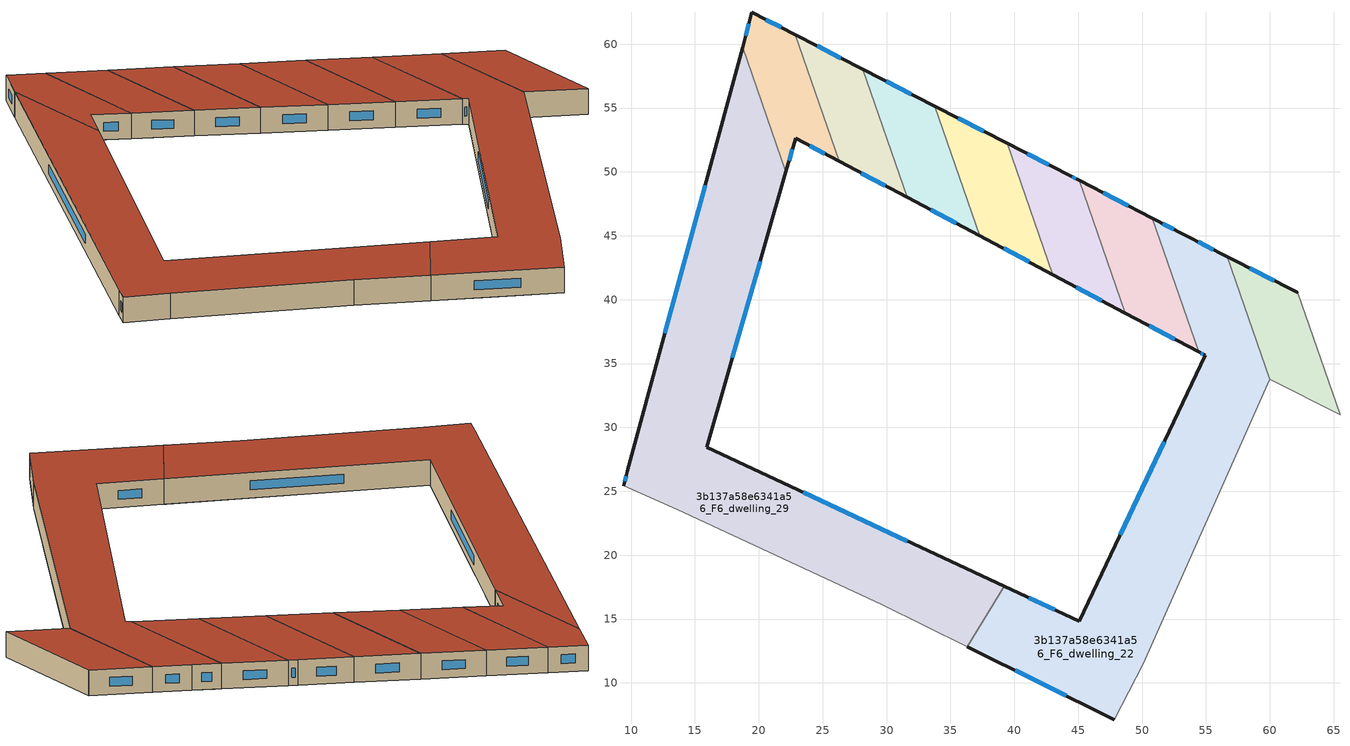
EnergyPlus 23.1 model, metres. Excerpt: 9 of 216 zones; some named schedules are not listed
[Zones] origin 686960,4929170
3b137a58e6341a56_F6_dwelling_21
 floor to 3b137a58e6341a56_F5_dwelling_15 (EU_floor_Construction): 62.85,38.58 65.49,30.97 60,33.75 58.81,37.18 z18
 floor to 3b137a58e6341a56_F5_dwelling_16 (EU_floor_Construction): 62.15,40.56 62.17,40.55 62.85,38.58 58.81,37.18 56.66,43.37 z18
 wall outside (EU_wall_Construction): 62.17,40.55 62.15,40.56 56.66,43.37 z18:21
 wall adiabatic (EU_wall_Construction): 60,33.75 65.49,30.97 z18:21
 wall to 3b137a58e6341a56_F6_dwelling_22 (EU_wall_Construction): 56.66,43.37 60,33.75 z18:21
 wall to 3b137a58e6341a56_F6_dwelling_20 (EU_wall_Construction): 65.49,30.97 62.17,40.55 z18:21
 window (EU_Window_Construction): 60.37,41.48 58.45,42.46 z18.98:20.02
 roof outside (EU_roof_Construction): 65.49,30.97 62.17,40.55 62.15,40.56 56.66,43.37 60,33.75 z21
3b137a58e6341a56_F6_dwelling_22
 floor to 3b137a58e6341a56_F5_dwelling_16 (EU_floor_Construction): 56.66,43.37 58.81,37.18 54.89,35.82 51.32,46.11 53.32,45.07 z18
 floor to 3b137a58e6341a56_F5_dwelling_29 (EU_floor_Construction): 39.06,17.34 41.52,10.26 36.32,12.83 z18
 floor to 3b137a58e6341a56_F5_dwelling_17 (EU_floor_Construction): 55.03,35.42 57.53,28.21 50.1,11.49 47.81,7.13 41.52,10.26 39.06,17.34 39.2,17.58 45.1,14.83 54.89,35.5 z18
 floor to 3b137a58e6341a56_F5_dwelling_15 (EU_floor_Construction): 58.81,37.18 60,33.75 57.53,28.21 54.89,35.82 z18
 floor to 3b137a58e6341a56_F5_dwelling_18 (EU_floor_Construction): 51.32,46.11 55.03,35.42 54.89,35.5 54.95,35.63 54.42,35.91 50.79,46.38 z18
 wall outside (EU_wall_Construction): 36.32,12.83 47.81,7.13 / 54.42,35.91 54.95,35.63 45.1,14.83 39.2,17.58 / 56.66,43.37 53.32,45.07 50.79,46.38 z18:21
 wall adiabatic (EU_wall_Construction): 47.81,7.13 50.1,11.49 60,33.75 z18:21
 wall to 3b137a58e6341a56_F6_dwelling_29 (EU_wall_Construction): 39.2,17.58 36.32,12.83 z18:21
 wall to 3b137a58e6341a56_F6_dwelling_23 (EU_wall_Construction): 50.79,46.38 54.42,35.91 z18:21
 window (EU_Window_Construction): 40.06,10.98 44.07,8.99 / 43.18,15.72 41.12,16.68 / 51.75,28.87 48.3,21.59 / 54.59,35.82 54.78,35.72 / 52.5,45.5 51.61,45.96 / 55.58,43.92 54.41,44.52 z18.98:20.02
 roof outside (EU_roof_Construction): 50.1,11.49 60,33.75 56.66,43.37 53.32,45.07 50.79,46.38 54.42,35.91 54.95,35.63 45.1,14.83 39.2,17.58 36.32,12.83 47.81,7.13 z21
3b137a58e6341a56_F6_dwelling_23
 floor to 3b137a58e6341a56_F5_dwelling_18 (EU_floor_Construction): 50.79,46.38 54.42,35.91 48.7,38.95 45.09,49.33 z18
 wall outside (EU_wall_Construction): 50.79,46.38 45.09,49.33 / 48.7,38.95 54.42,35.91 z18:21
 wall to 3b137a58e6341a56_F6_dwelling_24 (EU_wall_Construction): 45.09,49.33 48.7,38.95 z18:21
 window (EU_Window_Construction): 48.94,47.34 46.95,48.37 / 50.56,37.96 52.56,36.9 z18.98:20.02
 roof outside (EU_roof_Construction): 54.42,35.91 50.79,46.38 45.09,49.33 48.7,38.95 z21
3b137a58e6341a56_F6_dwelling_24
 floor to 3b137a58e6341a56_F5_dwelling_18 (EU_floor_Construction): 45.09,49.33 48.7,38.95 47.33,39.67 43.74,50.03 44.24,49.77 z18
 floor adiabatic (EU_floor_Construction): 44.24,49.77 43.74,50.03 47.33,39.67 48.7,38.95 43,41.97 39.44,52.24 z18
 wall outside (EU_wall_Construction): 43,41.97 48.7,38.95 / 45.09,49.33 44.24,49.77 39.44,52.24 z18:21
 wall to 3b137a58e6341a56_F6_dwelling_25 (EU_wall_Construction): 39.44,52.24 43,41.97 z18:21
 window (EU_Window_Construction): 44.85,40.99 46.85,39.93 / 42.68,50.57 41,51.44 / 44.82,49.48 44.52,49.63 z18.98:20.02
 roof outside (EU_roof_Construction): 48.7,38.95 45.09,49.33 44.24,49.77 39.44,52.24 43,41.97 z21
3b137a58e6341a56_F6_dwelling_25
 floor to 3b137a58e6341a56_F5_dwelling_20 (EU_floor_Construction): 39.44,52.24 43,41.97 39.76,43.69 36.22,53.89 z18
 floor to 3b137a58e6341a56_F5_dwelling_21 (EU_floor_Construction): 36.22,53.89 39.76,43.69 37.3,44.99 33.78,55.14 z18
 wall outside (EU_wall_Construction): 39.44,52.24 33.78,55.14 / 37.3,44.99 43,41.97 z18:21
 wall to 3b137a58e6341a56_F6_dwelling_26 (EU_wall_Construction): 33.78,55.14 37.3,44.99 z18:21
 window (EU_Window_Construction): 37.6,53.18 35.62,54.19 / 39.16,44.01 41.15,42.95 z18.98:20.02
 roof outside (EU_roof_Construction): 43,41.97 39.44,52.24 33.78,55.14 37.3,44.99 z21
3b137a58e6341a56_F6_dwelling_26
 floor adiabatic (EU_floor_Construction): 33.78,55.14 37.3,44.99 31.63,48 28.15,58.03 z18
 wall outside (EU_wall_Construction): 33.78,55.14 28.15,58.03 / 31.63,48 37.3,44.99 z18:21
 wall to 3b137a58e6341a56_F6_dwelling_27 (EU_wall_Construction): 28.15,58.03 31.63,48 z18:21
 window (EU_Window_Construction): 31.95,56.08 29.98,57.09 / 33.47,47.02 35.46,45.97 z18.98:20.02
 roof outside (EU_roof_Construction): 37.3,44.99 33.78,55.14 28.15,58.03 31.63,48 z21
3b137a58e6341a56_F6_dwelling_27
 floor adiabatic (EU_floor_Construction): 28.15,58.03 31.63,48 28.2,49.82 24.75,59.77 z18
 floor to 3b137a58e6341a56_F5_dwelling_24 (EU_floor_Construction): 24.75,59.77 28.2,49.82 26.29,50.84 22.85,60.75 z18
 wall outside (EU_wall_Construction): 28.15,58.03 22.85,60.75 / 26.29,50.84 31.63,48 z18:21
 wall to 3b137a58e6341a56_F6_dwelling_28 (EU_wall_Construction): 22.85,60.75 26.29,50.84 z18:21
 window (EU_Window_Construction): 26.42,58.91 24.57,59.86 / 28.03,49.92 29.89,48.92 z18.98:20.02
 roof outside (EU_roof_Construction): 31.63,48 28.15,58.03 22.85,60.75 26.29,50.84 z21
3b137a58e6341a56_F6_dwelling_28
 floor to 3b137a58e6341a56_F5_dwelling_25 (EU_floor_Construction): 20.82,61.79 24.24,51.92 22.88,52.64 22.12,50 18.73,59.77 19.46,62.48 z18
 floor to 3b137a58e6341a56_F5_dwelling_24 (EU_floor_Construction): 22.85,60.75 26.29,50.84 24.24,51.92 20.82,61.79 z18
 wall outside (EU_wall_Construction): 22.12,50 22.88,52.64 26.29,50.84 / 22.85,60.75 19.46,62.48 18.72,59.77 z18:21
 wall to 3b137a58e6341a56_F6_dwelling_29 (EU_wall_Construction): 18.72,59.77 22.12,50 z18:21
 window (EU_Window_Construction): 22.37,50.86 22.63,51.78 / 19.22,61.6 18.96,60.66 / 21.75,61.31 20.56,61.92 / 23.99,52.06 25.18,51.42 z18.98:20.02
 roof outside (EU_roof_Construction): 26.29,50.84 22.85,60.75 19.46,62.48 18.72,59.77 22.12,50 22.88,52.64 z21
3b137a58e6341a56_F6_dwelling_29
 floor to 3b137a58e6341a56_F5_dwelling_26 (EU_floor_Construction): 18.51,58.99 21.9,49.23 20.39,43.99 17.05,53.6 z18
 floor to 3b137a58e6341a56_F5_dwelling_27 (EU_floor_Construction): 20.25,43.53 18.38,37.02 11.94,34.78 13.7,41.25 z18
 floor to 3b137a58e6341a56_F5_dwelling_28 (EU_floor_Construction): 18.38,37.02 15.91,28.45 14.92,28.91 9.87,27.16 11.94,34.78 z18
 floor to 3b137a58e6341a56_F5_dwelling_30 (EU_floor_Construction): 17.05,53.6 20.39,43.99 20.25,43.53 13.7,41.25 z18
 floor to 3b137a58e6341a56_F5_dwelling_25 (EU_floor_Construction): 18.73,59.77 22.12,50 21.9,49.23 18.51,58.99 z18
 floor to 3b137a58e6341a56_F5_dwelling_29 (EU_floor_Construction): 38.93,17.7 39.06,17.34 36.32,12.83 29.66,16.13 13.56,23.58 9.41,25.42 9.71,26.57 9.87,27.16 14.92,28.91 z18
 floor to 3b137a58e6341a56_F5_dwelling_17 (EU_floor_Construction): 39.2,17.58 39.06,17.34 38.93,17.7 z18
 wall outside (EU_wall_Construction): 18.72,59.77 9.71,26.57 9.41,25.42 / 39.2,17.58 15.91,28.45 22.12,50 z18:21
 wall adiabatic (EU_wall_Construction): 9.41,25.42 13.56,23.58 29.66,16.13 36.32,12.83 z18:21
 window (EU_Window_Construction): 15.79,48.97 12.64,37.36 / 17.93,35.45 20.1,42.99 / 31.63,21.11 23.49,24.91 / 9.61,26.19 9.51,25.8 z18.98:20.02
 roof outside (EU_roof_Construction): 36.32,12.83 39.2,17.58 15.91,28.45 22.12,50 18.72,59.77 9.71,26.57 9.41,25.42 13.56,23.58 29.66,16.13 z21
[Building]
EU S2 Campaign: North Axis=0; Terrain=City; Solar Distribution=FullExterior
[Site:Location]
Bologna: Latitude=44.5; Longitude=11.25; Time Zone=1; Elevation=37
[SizingPeriod:WeatherFileDays]
AnnualSizingPeriod: Begin Month=1; Begin Day of Month=1; End Month=12; End Day of Month=31; Day of Week for Start Day=Monday; Use Weather File Daylight Saving Period=No; Use Weather File Rain and Snow Indicators=No
[MATERIAL]
EU_InternalMass_Material: Roughness=MediumRough; Thickness=0.1; Conductivity=1; Density=1800; Specific Heat=900; Thermal Absorptance=0.9; Solar Absorptance=0.7; Visible Absorptance=0.7
[MATERIAL:NOMASS] Roughness=MediumRough; Thermal Absorptance=0.9; Solar Absorptance=0.7; Visible Absorptance=0.7
Name | Thermal Resistance
EU_wall_NoMass | 0.905828
EU_roof_NoMass | 0.37593
EU_floor_NoMass | 0.67114
[WINDOWMATERIAL:SIMPLEGLAZINGSYSTEM]
EU_Window_SimpleGlazing: UFactor=4.52486; Solar Heat Gain Coefficient=0.85; Visible Transmittance=0.85
[CONSTRUCTION]
EU_wall_Construction: EU_wall_NoMass
EU_roof_Construction: EU_roof_NoMass
EU_floor_Construction: EU_floor_NoMass
EU_Window_Construction: EU_Window_SimpleGlazing
EU_InternalMass_Construction: EU_InternalMass_Material
[ZONE] Type=1; Multiplier=1; Ceiling Height=autocalculate; Floor Area=autocalculate; Part of Total Floor Area=Yes
Name | Volume
3b137a58e6341a56_F0_dwelling_0; 3b137a58e6341a56_F1_dwelling_0; 3b137a58e6341a56_F2_dwelling_0; 3b137a58e6341a56_F3_dwelling_0; 3b137a58e6341a56_F4_dwelling_0; 3b137a58e6341a56_F5_dwelling_0 | 167.907
3b137a58e6341a56_F6_dwelling_0 | 108.262
3b137a58e6341a56_F0_dwelling_1; 3b137a58e6341a56_F1_dwelling_1; 3b137a58e6341a56_F2_dwelling_1; 3b137a58e6341a56_F3_dwelling_1; 3b137a58e6341a56_F4_dwelling_1; 3b137a58e6341a56_F5_dwelling_1 | 167.912
3b137a58e6341a56_F6_dwelling_1 | 106.897
3b137a58e6341a56_F6_dwelling_10 | 123.267
3b137a58e6341a56_F0_dwelling_2; 3b137a58e6341a56_F1_dwelling_2; 3b137a58e6341a56_F2_dwelling_2; 3b137a58e6341a56_F3_dwelling_2; 3b137a58e6341a56_F4_dwelling_2; 3b137a58e6341a56_F5_dwelling_2 | 167.9
3b137a58e6341a56_F6_dwelling_2 | 112.59
3b137a58e6341a56_F6_dwelling_21 | 130.391
3b137a58e6341a56_F6_dwelling_22 | 755.342
3b137a58e6341a56_F6_dwelling_23 | 146.142
3b137a58e6341a56_F6_dwelling_24 | 143.909
3b137a58e6341a56_F6_dwelling_25 | 142.372
3b137a58e6341a56_F6_dwelling_26 | 140.095
3b137a58e6341a56_F6_dwelling_27 | 130.252
3b137a58e6341a56_F6_dwelling_28 | 131.811
3b137a58e6341a56_F6_dwelling_29 | 941.905
3b137a58e6341a56_F0_dwelling_3; 3b137a58e6341a56_F1_dwelling_3; 3b137a58e6341a56_F2_dwelling_3; 3b137a58e6341a56_F3_dwelling_3; 3b137a58e6341a56_F4_dwelling_3; 3b137a58e6341a56_F5_dwelling_3; 3b137a58e6341a56_F0_dwelling_5; 3b137a58e6341a56_F1_dwelling_5; 3b137a58e6341a56_F2_dwelling_5; 3b137a58e6341a56_F3_dwelling_5; 3b137a58e6341a56_F4_dwelling_5; 3b137a58e6341a56_F5_dwelling_5 | 167.914
3b137a58e6341a56_F6_dwelling_3 | 113.398
3b137a58e6341a56_F0_dwelling_4; 3b137a58e6341a56_F1_dwelling_4; 3b137a58e6341a56_F2_dwelling_4; 3b137a58e6341a56_F3_dwelling_4; 3b137a58e6341a56_F4_dwelling_4; 3b137a58e6341a56_F5_dwelling_4 | 167.882
3b137a58e6341a56_F6_dwelling_4 | 121.302
3b137a58e6341a56_F6_dwelling_5 | 120.108
3b137a58e6341a56_F0_dwelling_6; 3b137a58e6341a56_F1_dwelling_6; 3b137a58e6341a56_F2_dwelling_6; 3b137a58e6341a56_F3_dwelling_6; 3b137a58e6341a56_F4_dwelling_6; 3b137a58e6341a56_F5_dwelling_6 | 167.893
3b137a58e6341a56_F6_dwelling_6 | 120.806
3b137a58e6341a56_F0_dwelling_7; 3b137a58e6341a56_F1_dwelling_7; 3b137a58e6341a56_F2_dwelling_7; 3b137a58e6341a56_F3_dwelling_7; 3b137a58e6341a56_F4_dwelling_7; 3b137a58e6341a56_F5_dwelling_7 | 167.877
3b137a58e6341a56_F6_dwelling_7 | 117.447
3b137a58e6341a56_F6_dwelling_8 | 120.493
3b137a58e6341a56_F6_dwelling_9 | 118.754
[INTERNALMASS] Construction=EU_InternalMass_Construction
Name | Zone or ZoneList | Surface Area
3b137a58e6341a56_F0_dwelling_0_EU_InternalMass | 3b137a58e6341a56_F0_dwelling_0 | 55.9705
3b137a58e6341a56_F0_dwelling_1_EU_InternalMass | 3b137a58e6341a56_F0_dwelling_1 | 55.9655
3b137a58e6341a56_F0_dwelling_2_EU_InternalMass | 3b137a58e6341a56_F0_dwelling_2 | 55.9679
3b137a58e6341a56_F0_dwelling_3_EU_InternalMass | 3b137a58e6341a56_F0_dwelling_3 | 55.9704
3b137a58e6341a56_F0_dwelling_4_EU_InternalMass | 3b137a58e6341a56_F0_dwelling_4 | 55.9579
3b137a58e6341a56_F0_dwelling_5_EU_InternalMass | 3b137a58e6341a56_F0_dwelling_5 | 55.9728
3b137a58e6341a56_F0_dwelling_6_EU_InternalMass | 3b137a58e6341a56_F0_dwelling_6 | 55.9654
3b137a58e6341a56_F0_dwelling_7_EU_InternalMass | 3b137a58e6341a56_F0_dwelling_7 | 55.9592
3b137a58e6341a56_F1_dwelling_0_EU_InternalMass | 3b137a58e6341a56_F1_dwelling_0 | 55.9705
3b137a58e6341a56_F1_dwelling_1_EU_InternalMass | 3b137a58e6341a56_F1_dwelling_1 | 55.9655
3b137a58e6341a56_F1_dwelling_2_EU_InternalMass | 3b137a58e6341a56_F1_dwelling_2 | 55.9679
3b137a58e6341a56_F1_dwelling_3_EU_InternalMass | 3b137a58e6341a56_F1_dwelling_3 | 55.9704
3b137a58e6341a56_F1_dwelling_4_EU_InternalMass | 3b137a58e6341a56_F1_dwelling_4 | 55.9579
3b137a58e6341a56_F1_dwelling_5_EU_InternalMass | 3b137a58e6341a56_F1_dwelling_5 | 55.9728
3b137a58e6341a56_F1_dwelling_6_EU_InternalMass | 3b137a58e6341a56_F1_dwelling_6 | 55.9654
3b137a58e6341a56_F1_dwelling_7_EU_InternalMass | 3b137a58e6341a56_F1_dwelling_7 | 55.9592
3b137a58e6341a56_F2_dwelling_0_EU_InternalMass | 3b137a58e6341a56_F2_dwelling_0 | 55.9705
3b137a58e6341a56_F2_dwelling_1_EU_InternalMass | 3b137a58e6341a56_F2_dwelling_1 | 55.9655
3b137a58e6341a56_F2_dwelling_2_EU_InternalMass | 3b137a58e6341a56_F2_dwelling_2 | 55.9679
3b137a58e6341a56_F2_dwelling_3_EU_InternalMass | 3b137a58e6341a56_F2_dwelling_3 | 55.9704
3b137a58e6341a56_F2_dwelling_4_EU_InternalMass | 3b137a58e6341a56_F2_dwelling_4 | 55.9579
3b137a58e6341a56_F2_dwelling_5_EU_InternalMass | 3b137a58e6341a56_F2_dwelling_5 | 55.9728
3b137a58e6341a56_F2_dwelling_6_EU_InternalMass | 3b137a58e6341a56_F2_dwelling_6 | 55.9654
3b137a58e6341a56_F2_dwelling_7_EU_InternalMass | 3b137a58e6341a56_F2_dwelling_7 | 55.9592
3b137a58e6341a56_F3_dwelling_0_EU_InternalMass | 3b137a58e6341a56_F3_dwelling_0 | 55.9705
3b137a58e6341a56_F3_dwelling_1_EU_InternalMass | 3b137a58e6341a56_F3_dwelling_1 | 55.9655
3b137a58e6341a56_F3_dwelling_2_EU_InternalMass | 3b137a58e6341a56_F3_dwelling_2 | 55.9679
3b137a58e6341a56_F3_dwelling_3_EU_InternalMass | 3b137a58e6341a56_F3_dwelling_3 | 55.9704
3b137a58e6341a56_F3_dwelling_4_EU_InternalMass | 3b137a58e6341a56_F3_dwelling_4 | 55.9579
3b137a58e6341a56_F3_dwelling_5_EU_InternalMass | 3b137a58e6341a56_F3_dwelling_5 | 55.9728
3b137a58e6341a56_F3_dwelling_6_EU_InternalMass | 3b137a58e6341a56_F3_dwelling_6 | 55.9654
3b137a58e6341a56_F3_dwelling_7_EU_InternalMass | 3b137a58e6341a56_F3_dwelling_7 | 55.9592
3b137a58e6341a56_F4_dwelling_0_EU_InternalMass | 3b137a58e6341a56_F4_dwelling_0 | 55.9705
3b137a58e6341a56_F4_dwelling_1_EU_InternalMass | 3b137a58e6341a56_F4_dwelling_1 | 55.9655
3b137a58e6341a56_F4_dwelling_2_EU_InternalMass | 3b137a58e6341a56_F4_dwelling_2 | 55.9679
3b137a58e6341a56_F4_dwelling_3_EU_InternalMass | 3b137a58e6341a56_F4_dwelling_3 | 55.9704
3b137a58e6341a56_F4_dwelling_4_EU_InternalMass | 3b137a58e6341a56_F4_dwelling_4 | 55.9579
3b137a58e6341a56_F4_dwelling_5_EU_InternalMass | 3b137a58e6341a56_F4_dwelling_5 | 55.9728
3b137a58e6341a56_F4_dwelling_6_EU_InternalMass | 3b137a58e6341a56_F4_dwelling_6 | 55.9654
3b137a58e6341a56_F4_dwelling_7_EU_InternalMass | 3b137a58e6341a56_F4_dwelling_7 | 55.9592
3b137a58e6341a56_F5_dwelling_0_EU_InternalMass | 3b137a58e6341a56_F5_dwelling_0 | 55.9705
3b137a58e6341a56_F5_dwelling_1_EU_InternalMass | 3b137a58e6341a56_F5_dwelling_1 | 55.9655
3b137a58e6341a56_F5_dwelling_2_EU_InternalMass | 3b137a58e6341a56_F5_dwelling_2 | 55.9679
3b137a58e6341a56_F5_dwelling_3_EU_InternalMass | 3b137a58e6341a56_F5_dwelling_3 | 55.9704
3b137a58e6341a56_F5_dwelling_4_EU_InternalMass | 3b137a58e6341a56_F5_dwelling_4 | 55.9579
3b137a58e6341a56_F5_dwelling_5_EU_InternalMass | 3b137a58e6341a56_F5_dwelling_5 | 55.9728
3b137a58e6341a56_F5_dwelling_6_EU_InternalMass | 3b137a58e6341a56_F5_dwelling_6 | 55.9654
3b137a58e6341a56_F5_dwelling_7_EU_InternalMass | 3b137a58e6341a56_F5_dwelling_7 | 55.9592
3b137a58e6341a56_F6_dwelling_0_EU_InternalMass | 3b137a58e6341a56_F6_dwelling_0 | 36.0814
3b137a58e6341a56_F6_dwelling_1_EU_InternalMass | 3b137a58e6341a56_F6_dwelling_1 | 35.634
3b137a58e6341a56_F6_dwelling_2_EU_InternalMass | 3b137a58e6341a56_F6_dwelling_2 | 37.5308
3b137a58e6341a56_F6_dwelling_3_EU_InternalMass | 3b137a58e6341a56_F6_dwelling_3 | 37.8028
3b137a58e6341a56_F6_dwelling_4_EU_InternalMass | 3b137a58e6341a56_F6_dwelling_4 | 40.4342
3b137a58e6341a56_F6_dwelling_5_EU_InternalMass | 3b137a58e6341a56_F6_dwelling_5 | 40.0361
3b137a58e6341a56_F6_dwelling_6_EU_InternalMass | 3b137a58e6341a56_F6_dwelling_6 | 40.2693
3b137a58e6341a56_F6_dwelling_7_EU_InternalMass | 3b137a58e6341a56_F6_dwelling_7 | 39.1488
3b137a58e6341a56_F6_dwelling_8_EU_InternalMass | 3b137a58e6341a56_F6_dwelling_8 | 40.1645
3b137a58e6341a56_F6_dwelling_9_EU_InternalMass | 3b137a58e6341a56_F6_dwelling_9 | 39.5847
3b137a58e6341a56_F6_dwelling_10_EU_InternalMass | 3b137a58e6341a56_F6_dwelling_10 | 41.0892
3b137a58e6341a56_F6_dwelling_21_EU_InternalMass | 3b137a58e6341a56_F6_dwelling_21 | 43.4633
3b137a58e6341a56_F6_dwelling_22_EU_InternalMass | 3b137a58e6341a56_F6_dwelling_22 | 251.784
3b137a58e6341a56_F6_dwelling_23_EU_InternalMass | 3b137a58e6341a56_F6_dwelling_23 | 48.7138
3b137a58e6341a56_F6_dwelling_24_EU_InternalMass | 3b137a58e6341a56_F6_dwelling_24 | 47.9696
3b137a58e6341a56_F6_dwelling_25_EU_InternalMass | 3b137a58e6341a56_F6_dwelling_25 | 47.4573
3b137a58e6341a56_F6_dwelling_26_EU_InternalMass | 3b137a58e6341a56_F6_dwelling_26 | 46.6981
3b137a58e6341a56_F6_dwelling_27_EU_InternalMass | 3b137a58e6341a56_F6_dwelling_27 | 43.4175
3b137a58e6341a56_F6_dwelling_28_EU_InternalMass | 3b137a58e6341a56_F6_dwelling_28 | 43.937
3b137a58e6341a56_F6_dwelling_29_EU_InternalMass | 3b137a58e6341a56_F6_dwelling_29 | 313.977
[OTHEREQUIPMENT] Fuel Type=Electricity; Design Level Calculation Method=Watts/Area; Power per Zone Floor Area=1; Fraction Latent=0; Fraction Radiant=0; Fraction Lost=0; Carbon Dioxide Generation Rate=0; EndUse Subcategory=EU_Step8_InternalGains
Name | Zone or ZoneList or Space or SpaceList | Schedule
EU_Step8_InternalGain_3b137a58e6341a56_F0_dwelling_0_f000 | 3b137a58e6341a56_F0_dwelling_0 | EU_Step8_GainSchedule_3b137a58e6341a56_F0_dwelling_0_f000
EU_Step8_InternalGain_3b137a58e6341a56_F0_dwelling_1_f000 | 3b137a58e6341a56_F0_dwelling_1 | EU_Step8_GainSchedule_3b137a58e6341a56_F0_dwelling_1_f000
EU_Step8_InternalGain_3b137a58e6341a56_F0_dwelling_2_f000 | 3b137a58e6341a56_F0_dwelling_2 | EU_Step8_GainSchedule_3b137a58e6341a56_F0_dwelling_2_f000
EU_Step8_InternalGain_3b137a58e6341a56_F0_dwelling_3_f000 | 3b137a58e6341a56_F0_dwelling_3 | EU_Step8_GainSchedule_3b137a58e6341a56_F0_dwelling_3_f000
EU_Step8_InternalGain_3b137a58e6341a56_F0_dwelling_4_f000 | 3b137a58e6341a56_F0_dwelling_4 | EU_Step8_GainSchedule_3b137a58e6341a56_F0_dwelling_4_f000
EU_Step8_InternalGain_3b137a58e6341a56_F0_dwelling_5_f000 | 3b137a58e6341a56_F0_dwelling_5 | EU_Step8_GainSchedule_3b137a58e6341a56_F0_dwelling_5_f000
EU_Step8_InternalGain_3b137a58e6341a56_F0_dwelling_6_f000 | 3b137a58e6341a56_F0_dwelling_6 | EU_Step8_GainSchedule_3b137a58e6341a56_F0_dwelling_6_f000
EU_Step8_InternalGain_3b137a58e6341a56_F0_dwelling_7_f000 | 3b137a58e6341a56_F0_dwelling_7 | EU_Step8_GainSchedule_3b137a58e6341a56_F0_dwelling_7_f000
EU_Step8_InternalGain_3b137a58e6341a56_F1_dwelling_0_f000 | 3b137a58e6341a56_F1_dwelling_0 | EU_Step8_GainSchedule_3b137a58e6341a56_F1_dwelling_0_f000
EU_Step8_InternalGain_3b137a58e6341a56_F1_dwelling_1_f000 | 3b137a58e6341a56_F1_dwelling_1 | EU_Step8_GainSchedule_3b137a58e6341a56_F1_dwelling_1_f000
EU_Step8_InternalGain_3b137a58e6341a56_F1_dwelling_2_f000 | 3b137a58e6341a56_F1_dwelling_2 | EU_Step8_GainSchedule_3b137a58e6341a56_F1_dwelling_2_f000
EU_Step8_InternalGain_3b137a58e6341a56_F1_dwelling_3_f000 | 3b137a58e6341a56_F1_dwelling_3 | EU_Step8_GainSchedule_3b137a58e6341a56_F1_dwelling_3_f000
EU_Step8_InternalGain_3b137a58e6341a56_F1_dwelling_4_f000 | 3b137a58e6341a56_F1_dwelling_4 | EU_Step8_GainSchedule_3b137a58e6341a56_F1_dwelling_4_f000
EU_Step8_InternalGain_3b137a58e6341a56_F1_dwelling_5_f000 | 3b137a58e6341a56_F1_dwelling_5 | EU_Step8_GainSchedule_3b137a58e6341a56_F1_dwelling_5_f000
EU_Step8_InternalGain_3b137a58e6341a56_F1_dwelling_6_f000 | 3b137a58e6341a56_F1_dwelling_6 | EU_Step8_GainSchedule_3b137a58e6341a56_F1_dwelling_6_f000
EU_Step8_InternalGain_3b137a58e6341a56_F1_dwelling_7_f000 | 3b137a58e6341a56_F1_dwelling_7 | EU_Step8_GainSchedule_3b137a58e6341a56_F1_dwelling_7_f000
EU_Step8_InternalGain_3b137a58e6341a56_F2_dwelling_0_f000 | 3b137a58e6341a56_F2_dwelling_0 | EU_Step8_GainSchedule_3b137a58e6341a56_F2_dwelling_0_f000
EU_Step8_InternalGain_3b137a58e6341a56_F2_dwelling_1_f000 | 3b137a58e6341a56_F2_dwelling_1 | EU_Step8_GainSchedule_3b137a58e6341a56_F2_dwelling_1_f000
EU_Step8_InternalGain_3b137a58e6341a56_F2_dwelling_2_f000 | 3b137a58e6341a56_F2_dwelling_2 | EU_Step8_GainSchedule_3b137a58e6341a56_F2_dwelling_2_f000
EU_Step8_InternalGain_3b137a58e6341a56_F2_dwelling_3_f000 | 3b137a58e6341a56_F2_dwelling_3 | EU_Step8_GainSchedule_3b137a58e6341a56_F2_dwelling_3_f000
EU_Step8_InternalGain_3b137a58e6341a56_F2_dwelling_4_f000 | 3b137a58e6341a56_F2_dwelling_4 | EU_Step8_GainSchedule_3b137a58e6341a56_F2_dwelling_4_f000
EU_Step8_InternalGain_3b137a58e6341a56_F2_dwelling_5_f000 | 3b137a58e6341a56_F2_dwelling_5 | EU_Step8_GainSchedule_3b137a58e6341a56_F2_dwelling_5_f000
EU_Step8_InternalGain_3b137a58e6341a56_F2_dwelling_6_f000 | 3b137a58e6341a56_F2_dwelling_6 | EU_Step8_GainSchedule_3b137a58e6341a56_F2_dwelling_6_f000
EU_Step8_InternalGain_3b137a58e6341a56_F2_dwelling_7_f000 | 3b137a58e6341a56_F2_dwelling_7 | EU_Step8_GainSchedule_3b137a58e6341a56_F2_dwelling_7_f000
EU_Step8_InternalGain_3b137a58e6341a56_F3_dwelling_0_f000 | 3b137a58e6341a56_F3_dwelling_0 | EU_Step8_GainSchedule_3b137a58e6341a56_F3_dwelling_0_f000
EU_Step8_InternalGain_3b137a58e6341a56_F3_dwelling_1_f000 | 3b137a58e6341a56_F3_dwelling_1 | EU_Step8_GainSchedule_3b137a58e6341a56_F3_dwelling_1_f000
EU_Step8_InternalGain_3b137a58e6341a56_F3_dwelling_2_f000 | 3b137a58e6341a56_F3_dwelling_2 | EU_Step8_GainSchedule_3b137a58e6341a56_F3_dwelling_2_f000
EU_Step8_InternalGain_3b137a58e6341a56_F3_dwelling_3_f000 | 3b137a58e6341a56_F3_dwelling_3 | EU_Step8_GainSchedule_3b137a58e6341a56_F3_dwelling_3_f000
EU_Step8_InternalGain_3b137a58e6341a56_F3_dwelling_4_f000 | 3b137a58e6341a56_F3_dwelling_4 | EU_Step8_GainSchedule_3b137a58e6341a56_F3_dwelling_4_f000
EU_Step8_InternalGain_3b137a58e6341a56_F3_dwelling_5_f000 | 3b137a58e6341a56_F3_dwelling_5 | EU_Step8_GainSchedule_3b137a58e6341a56_F3_dwelling_5_f000
EU_Step8_InternalGain_3b137a58e6341a56_F3_dwelling_6_f000 | 3b137a58e6341a56_F3_dwelling_6 | EU_Step8_GainSchedule_3b137a58e6341a56_F3_dwelling_6_f000
EU_Step8_InternalGain_3b137a58e6341a56_F3_dwelling_7_f000 | 3b137a58e6341a56_F3_dwelling_7 | EU_Step8_GainSchedule_3b137a58e6341a56_F3_dwelling_7_f000
EU_Step8_InternalGain_3b137a58e6341a56_F4_dwelling_0_f000 | 3b137a58e6341a56_F4_dwelling_0 | EU_Step8_GainSchedule_3b137a58e6341a56_F4_dwelling_0_f000
EU_Step8_InternalGain_3b137a58e6341a56_F4_dwelling_1_f000 | 3b137a58e6341a56_F4_dwelling_1 | EU_Step8_GainSchedule_3b137a58e6341a56_F4_dwelling_1_f000
EU_Step8_InternalGain_3b137a58e6341a56_F4_dwelling_2_f000 | 3b137a58e6341a56_F4_dwelling_2 | EU_Step8_GainSchedule_3b137a58e6341a56_F4_dwelling_2_f000
EU_Step8_InternalGain_3b137a58e6341a56_F4_dwelling_3_f000 | 3b137a58e6341a56_F4_dwelling_3 | EU_Step8_GainSchedule_3b137a58e6341a56_F4_dwelling_3_f000
EU_Step8_InternalGain_3b137a58e6341a56_F4_dwelling_4_f000 | 3b137a58e6341a56_F4_dwelling_4 | EU_Step8_GainSchedule_3b137a58e6341a56_F4_dwelling_4_f000
EU_Step8_InternalGain_3b137a58e6341a56_F4_dwelling_5_f000 | 3b137a58e6341a56_F4_dwelling_5 | EU_Step8_GainSchedule_3b137a58e6341a56_F4_dwelling_5_f000
EU_Step8_InternalGain_3b137a58e6341a56_F4_dwelling_6_f000 | 3b137a58e6341a56_F4_dwelling_6 | EU_Step8_GainSchedule_3b137a58e6341a56_F4_dwelling_6_f000
EU_Step8_InternalGain_3b137a58e6341a56_F4_dwelling_7_f000 | 3b137a58e6341a56_F4_dwelling_7 | EU_Step8_GainSchedule_3b137a58e6341a56_F4_dwelling_7_f000
EU_Step8_InternalGain_3b137a58e6341a56_F5_dwelling_0_f000 | 3b137a58e6341a56_F5_dwelling_0 | EU_Step8_GainSchedule_3b137a58e6341a56_F5_dwelling_0_f000
EU_Step8_InternalGain_3b137a58e6341a56_F5_dwelling_1_f000 | 3b137a58e6341a56_F5_dwelling_1 | EU_Step8_GainSchedule_3b137a58e6341a56_F5_dwelling_1_f000
EU_Step8_InternalGain_3b137a58e6341a56_F5_dwelling_2_f000 | 3b137a58e6341a56_F5_dwelling_2 | EU_Step8_GainSchedule_3b137a58e6341a56_F5_dwelling_2_f000
EU_Step8_InternalGain_3b137a58e6341a56_F5_dwelling_3_f000 | 3b137a58e6341a56_F5_dwelling_3 | EU_Step8_GainSchedule_3b137a58e6341a56_F5_dwelling_3_f000
EU_Step8_InternalGain_3b137a58e6341a56_F5_dwelling_4_f000 | 3b137a58e6341a56_F5_dwelling_4 | EU_Step8_GainSchedule_3b137a58e6341a56_F5_dwelling_4_f000
EU_Step8_InternalGain_3b137a58e6341a56_F5_dwelling_5_f000 | 3b137a58e6341a56_F5_dwelling_5 | EU_Step8_GainSchedule_3b137a58e6341a56_F5_dwelling_5_f000
EU_Step8_InternalGain_3b137a58e6341a56_F5_dwelling_6_f000 | 3b137a58e6341a56_F5_dwelling_6 | EU_Step8_GainSchedule_3b137a58e6341a56_F5_dwelling_6_f000
EU_Step8_InternalGain_3b137a58e6341a56_F5_dwelling_7_f000 | 3b137a58e6341a56_F5_dwelling_7 | EU_Step8_GainSchedule_3b137a58e6341a56_F5_dwelling_7_f000
EU_Step8_InternalGain_3b137a58e6341a56_F6_dwelling_0_f000 | 3b137a58e6341a56_F6_dwelling_0 | EU_Step8_GainSchedule_3b137a58e6341a56_F6_dwelling_0_f000
EU_Step8_InternalGain_3b137a58e6341a56_F6_dwelling_1_f000 | 3b137a58e6341a56_F6_dwelling_1 | EU_Step8_GainSchedule_3b137a58e6341a56_F6_dwelling_1_f000
EU_Step8_InternalGain_3b137a58e6341a56_F6_dwelling_2_f000 | 3b137a58e6341a56_F6_dwelling_2 | EU_Step8_GainSchedule_3b137a58e6341a56_F6_dwelling_2_f000
EU_Step8_InternalGain_3b137a58e6341a56_F6_dwelling_3_f000 | 3b137a58e6341a56_F6_dwelling_3 | EU_Step8_GainSchedule_3b137a58e6341a56_F6_dwelling_3_f000
EU_Step8_InternalGain_3b137a58e6341a56_F6_dwelling_4_f000 | 3b137a58e6341a56_F6_dwelling_4 | EU_Step8_GainSchedule_3b137a58e6341a56_F6_dwelling_4_f000
EU_Step8_InternalGain_3b137a58e6341a56_F6_dwelling_5_f000 | 3b137a58e6341a56_F6_dwelling_5 | EU_Step8_GainSchedule_3b137a58e6341a56_F6_dwelling_5_f000
EU_Step8_InternalGain_3b137a58e6341a56_F6_dwelling_6_f000 | 3b137a58e6341a56_F6_dwelling_6 | EU_Step8_GainSchedule_3b137a58e6341a56_F6_dwelling_6_f000
EU_Step8_InternalGain_3b137a58e6341a56_F6_dwelling_7_f000 | 3b137a58e6341a56_F6_dwelling_7 | EU_Step8_GainSchedule_3b137a58e6341a56_F6_dwelling_7_f000
EU_Step8_InternalGain_3b137a58e6341a56_F6_dwelling_8_f000 | 3b137a58e6341a56_F6_dwelling_8 | EU_Step8_GainSchedule_3b137a58e6341a56_F6_dwelling_8_f000
EU_Step8_InternalGain_3b137a58e6341a56_F6_dwelling_9_f000 | 3b137a58e6341a56_F6_dwelling_9 | EU_Step8_GainSchedule_3b137a58e6341a56_F6_dwelling_9_f000
EU_Step8_InternalGain_3b137a58e6341a56_F6_dwelling_10_f000 | 3b137a58e6341a56_F6_dwelling_10 | EU_Step8_GainSchedule_3b137a58e6341a56_F6_dwelling_10_f000
EU_Step8_InternalGain_3b137a58e6341a56_F6_dwelling_21_f000 | 3b137a58e6341a56_F6_dwelling_21 | EU_Step8_GainSchedule_3b137a58e6341a56_F6_dwelling_21_f000
EU_Step8_InternalGain_3b137a58e6341a56_F6_dwelling_22_f000 | 3b137a58e6341a56_F6_dwelling_22 | EU_Step8_GainSchedule_3b137a58e6341a56_F6_dwelling_22_f000
EU_Step8_InternalGain_3b137a58e6341a56_F6_dwelling_23_f000 | 3b137a58e6341a56_F6_dwelling_23 | EU_Step8_GainSchedule_3b137a58e6341a56_F6_dwelling_23_f000
EU_Step8_InternalGain_3b137a58e6341a56_F6_dwelling_24_f000 | 3b137a58e6341a56_F6_dwelling_24 | EU_Step8_GainSchedule_3b137a58e6341a56_F6_dwelling_24_f000
EU_Step8_InternalGain_3b137a58e6341a56_F6_dwelling_25_f000 | 3b137a58e6341a56_F6_dwelling_25 | EU_Step8_GainSchedule_3b137a58e6341a56_F6_dwelling_25_f000
EU_Step8_InternalGain_3b137a58e6341a56_F6_dwelling_26_f000 | 3b137a58e6341a56_F6_dwelling_26 | EU_Step8_GainSchedule_3b137a58e6341a56_F6_dwelling_26_f000
EU_Step8_InternalGain_3b137a58e6341a56_F6_dwelling_27_f000 | 3b137a58e6341a56_F6_dwelling_27 | EU_Step8_GainSchedule_3b137a58e6341a56_F6_dwelling_27_f000
EU_Step8_InternalGain_3b137a58e6341a56_F6_dwelling_28_f000 | 3b137a58e6341a56_F6_dwelling_28 | EU_Step8_GainSchedule_3b137a58e6341a56_F6_dwelling_28_f000
EU_Step8_InternalGain_3b137a58e6341a56_F6_dwelling_29_f000 | 3b137a58e6341a56_F6_dwelling_29 | EU_Step8_GainSchedule_3b137a58e6341a56_F6_dwelling_29_f000
[ZONEVENTILATION:DESIGNFLOWRATE] Schedule=EU_AlwaysOn; Design Flow Rate Calculation Method=AirChanges/Hour; Air Changes per Hour=0.73129; Ventilation Type=Natural; Fan Pressure Rise=0; Fan Total Efficiency=1; Constant Term Coefficient=1; Temperature Term Coefficient=0; Velocity Term Coefficient=0; Velocity Squared Term Coefficient=0; Minimum Indoor Temperature=-100; Maximum Indoor Temperature=100; Delta Temperature=-100; Minimum Outdoor Temperature=-100; Maximum Outdoor Temperature=100; Maximum Wind Speed=40
Name | Zone or ZoneList or Space or SpaceList
EU_ConstantAir_3b137a58e6341a56_F0_dwelling_0 | 3b137a58e6341a56_F0_dwelling_0
EU_ConstantAir_3b137a58e6341a56_F0_dwelling_1 | 3b137a58e6341a56_F0_dwelling_1
EU_ConstantAir_3b137a58e6341a56_F0_dwelling_2 | 3b137a58e6341a56_F0_dwelling_2
EU_ConstantAir_3b137a58e6341a56_F0_dwelling_3 | 3b137a58e6341a56_F0_dwelling_3
EU_ConstantAir_3b137a58e6341a56_F0_dwelling_4 | 3b137a58e6341a56_F0_dwelling_4
EU_ConstantAir_3b137a58e6341a56_F0_dwelling_5 | 3b137a58e6341a56_F0_dwelling_5
EU_ConstantAir_3b137a58e6341a56_F0_dwelling_6 | 3b137a58e6341a56_F0_dwelling_6
EU_ConstantAir_3b137a58e6341a56_F0_dwelling_7 | 3b137a58e6341a56_F0_dwelling_7
EU_ConstantAir_3b137a58e6341a56_F1_dwelling_0 | 3b137a58e6341a56_F1_dwelling_0
EU_ConstantAir_3b137a58e6341a56_F1_dwelling_1 | 3b137a58e6341a56_F1_dwelling_1
EU_ConstantAir_3b137a58e6341a56_F1_dwelling_2 | 3b137a58e6341a56_F1_dwelling_2
EU_ConstantAir_3b137a58e6341a56_F1_dwelling_3 | 3b137a58e6341a56_F1_dwelling_3
EU_ConstantAir_3b137a58e6341a56_F1_dwelling_4 | 3b137a58e6341a56_F1_dwelling_4
EU_ConstantAir_3b137a58e6341a56_F1_dwelling_5 | 3b137a58e6341a56_F1_dwelling_5
EU_ConstantAir_3b137a58e6341a56_F1_dwelling_6 | 3b137a58e6341a56_F1_dwelling_6
EU_ConstantAir_3b137a58e6341a56_F1_dwelling_7 | 3b137a58e6341a56_F1_dwelling_7
EU_ConstantAir_3b137a58e6341a56_F2_dwelling_0 | 3b137a58e6341a56_F2_dwelling_0
EU_ConstantAir_3b137a58e6341a56_F2_dwelling_1 | 3b137a58e6341a56_F2_dwelling_1
EU_ConstantAir_3b137a58e6341a56_F2_dwelling_2 | 3b137a58e6341a56_F2_dwelling_2
EU_ConstantAir_3b137a58e6341a56_F2_dwelling_3 | 3b137a58e6341a56_F2_dwelling_3
EU_ConstantAir_3b137a58e6341a56_F2_dwelling_4 | 3b137a58e6341a56_F2_dwelling_4
EU_ConstantAir_3b137a58e6341a56_F2_dwelling_5 | 3b137a58e6341a56_F2_dwelling_5
EU_ConstantAir_3b137a58e6341a56_F2_dwelling_6 | 3b137a58e6341a56_F2_dwelling_6
EU_ConstantAir_3b137a58e6341a56_F2_dwelling_7 | 3b137a58e6341a56_F2_dwelling_7
EU_ConstantAir_3b137a58e6341a56_F3_dwelling_0 | 3b137a58e6341a56_F3_dwelling_0
EU_ConstantAir_3b137a58e6341a56_F3_dwelling_1 | 3b137a58e6341a56_F3_dwelling_1
EU_ConstantAir_3b137a58e6341a56_F3_dwelling_2 | 3b137a58e6341a56_F3_dwelling_2
EU_ConstantAir_3b137a58e6341a56_F3_dwelling_3 | 3b137a58e6341a56_F3_dwelling_3
EU_ConstantAir_3b137a58e6341a56_F3_dwelling_4 | 3b137a58e6341a56_F3_dwelling_4
EU_ConstantAir_3b137a58e6341a56_F3_dwelling_5 | 3b137a58e6341a56_F3_dwelling_5
EU_ConstantAir_3b137a58e6341a56_F3_dwelling_6 | 3b137a58e6341a56_F3_dwelling_6
EU_ConstantAir_3b137a58e6341a56_F3_dwelling_7 | 3b137a58e6341a56_F3_dwelling_7
EU_ConstantAir_3b137a58e6341a56_F4_dwelling_0 | 3b137a58e6341a56_F4_dwelling_0
EU_ConstantAir_3b137a58e6341a56_F4_dwelling_1 | 3b137a58e6341a56_F4_dwelling_1
EU_ConstantAir_3b137a58e6341a56_F4_dwelling_2 | 3b137a58e6341a56_F4_dwelling_2
EU_ConstantAir_3b137a58e6341a56_F4_dwelling_3 | 3b137a58e6341a56_F4_dwelling_3
EU_ConstantAir_3b137a58e6341a56_F4_dwelling_4 | 3b137a58e6341a56_F4_dwelling_4
EU_ConstantAir_3b137a58e6341a56_F4_dwelling_5 | 3b137a58e6341a56_F4_dwelling_5
EU_ConstantAir_3b137a58e6341a56_F4_dwelling_6 | 3b137a58e6341a56_F4_dwelling_6
EU_ConstantAir_3b137a58e6341a56_F4_dwelling_7 | 3b137a58e6341a56_F4_dwelling_7
EU_ConstantAir_3b137a58e6341a56_F5_dwelling_0 | 3b137a58e6341a56_F5_dwelling_0
EU_ConstantAir_3b137a58e6341a56_F5_dwelling_1 | 3b137a58e6341a56_F5_dwelling_1
EU_ConstantAir_3b137a58e6341a56_F5_dwelling_2 | 3b137a58e6341a56_F5_dwelling_2
EU_ConstantAir_3b137a58e6341a56_F5_dwelling_3 | 3b137a58e6341a56_F5_dwelling_3
EU_ConstantAir_3b137a58e6341a56_F5_dwelling_4 | 3b137a58e6341a56_F5_dwelling_4
EU_ConstantAir_3b137a58e6341a56_F5_dwelling_5 | 3b137a58e6341a56_F5_dwelling_5
EU_ConstantAir_3b137a58e6341a56_F5_dwelling_6 | 3b137a58e6341a56_F5_dwelling_6
EU_ConstantAir_3b137a58e6341a56_F5_dwelling_7 | 3b137a58e6341a56_F5_dwelling_7
EU_ConstantAir_3b137a58e6341a56_F6_dwelling_0 | 3b137a58e6341a56_F6_dwelling_0
EU_ConstantAir_3b137a58e6341a56_F6_dwelling_1 | 3b137a58e6341a56_F6_dwelling_1
EU_ConstantAir_3b137a58e6341a56_F6_dwelling_2 | 3b137a58e6341a56_F6_dwelling_2
EU_ConstantAir_3b137a58e6341a56_F6_dwelling_3 | 3b137a58e6341a56_F6_dwelling_3
EU_ConstantAir_3b137a58e6341a56_F6_dwelling_4 | 3b137a58e6341a56_F6_dwelling_4
EU_ConstantAir_3b137a58e6341a56_F6_dwelling_5 | 3b137a58e6341a56_F6_dwelling_5
EU_ConstantAir_3b137a58e6341a56_F6_dwelling_6 | 3b137a58e6341a56_F6_dwelling_6
EU_ConstantAir_3b137a58e6341a56_F6_dwelling_7 | 3b137a58e6341a56_F6_dwelling_7
EU_ConstantAir_3b137a58e6341a56_F6_dwelling_8 | 3b137a58e6341a56_F6_dwelling_8
EU_ConstantAir_3b137a58e6341a56_F6_dwelling_9 | 3b137a58e6341a56_F6_dwelling_9
EU_ConstantAir_3b137a58e6341a56_F6_dwelling_10 | 3b137a58e6341a56_F6_dwelling_10
EU_ConstantAir_3b137a58e6341a56_F6_dwelling_21 | 3b137a58e6341a56_F6_dwelling_21
EU_ConstantAir_3b137a58e6341a56_F6_dwelling_22 | 3b137a58e6341a56_F6_dwelling_22
EU_ConstantAir_3b137a58e6341a56_F6_dwelling_23 | 3b137a58e6341a56_F6_dwelling_23
EU_ConstantAir_3b137a58e6341a56_F6_dwelling_24 | 3b137a58e6341a56_F6_dwelling_24
EU_ConstantAir_3b137a58e6341a56_F6_dwelling_25 | 3b137a58e6341a56_F6_dwelling_25
EU_ConstantAir_3b137a58e6341a56_F6_dwelling_26 | 3b137a58e6341a56_F6_dwelling_26
EU_ConstantAir_3b137a58e6341a56_F6_dwelling_27 | 3b137a58e6341a56_F6_dwelling_27
EU_ConstantAir_3b137a58e6341a56_F6_dwelling_28 | 3b137a58e6341a56_F6_dwelling_28
EU_ConstantAir_3b137a58e6341a56_F6_dwelling_29 | 3b137a58e6341a56_F6_dwelling_29
[HVACTEMPLATE:ZONE:IDEALLOADSAIRSYSTEM] System Availability Schedule=EU_AlwaysOn; Maximum Heating Supply Air Temperature=50; Minimum Cooling Supply Air Temperature=13; Maximum Heating Supply Air Humidity Ratio=0.0156; Minimum Cooling Supply Air Humidity Ratio=0.0077; Heating Limit=NoLimit; Cooling Limit=NoLimit; Heating Availability Schedule=EU_AlwaysOn; Cooling Availability Schedule=EU_CoolingOff; Dehumidification Control Type=ConstantSensibleHeatRatio; Cooling Sensible Heat Ratio=0.7; Dehumidification Setpoint=60; Humidification Control Type=None; Humidification Setpoint=30; Outdoor Air Method=None; Outdoor Air Flow Rate per Person=0.00944; Outdoor Air Flow Rate per Zone Floor Area=0; Outdoor Air Flow Rate per Zone=0; Demand Controlled Ventilation Type=None; Outdoor Air Economizer Type=NoEconomizer; Heat Recovery Type=None; Sensible Heat Recovery Effectiveness=0.7; Latent Heat Recovery Effectiveness=0.65
Name | Template Thermostat
3b137a58e6341a56_F6_dwelling_21 | EU_HeatOnly_3b137a58e6341a56_F6_dwelling_21
3b137a58e6341a56_F6_dwelling_22 | EU_HeatOnly_3b137a58e6341a56_F6_dwelling_22
3b137a58e6341a56_F6_dwelling_23 | EU_HeatOnly_3b137a58e6341a56_F6_dwelling_23
3b137a58e6341a56_F6_dwelling_24 | EU_HeatOnly_3b137a58e6341a56_F6_dwelling_24
3b137a58e6341a56_F6_dwelling_25 | EU_HeatOnly_3b137a58e6341a56_F6_dwelling_25
3b137a58e6341a56_F6_dwelling_26 | EU_HeatOnly_3b137a58e6341a56_F6_dwelling_26
3b137a58e6341a56_F6_dwelling_27 | EU_HeatOnly_3b137a58e6341a56_F6_dwelling_27
3b137a58e6341a56_F6_dwelling_28 | EU_HeatOnly_3b137a58e6341a56_F6_dwelling_28
3b137a58e6341a56_F6_dwelling_29 | EU_HeatOnly_3b137a58e6341a56_F6_dwelling_29
[SIZING:ZONE] Zone Cooling Design Supply Air Temperature Input Method=SupplyAirTemperature; Zone Cooling Design Supply Air Temperature=13; Zone Heating Design Supply Air Temperature Input Method=SupplyAirTemperature; Zone Heating Design Supply Air Temperature=50; Zone Cooling Design Supply Air Humidity Ratio=0.008; Zone Heating Design Supply Air Humidity Ratio=0.008; Cooling Design Air Flow Method=DesignDay; Cooling Design Air Flow Rate=0; Cooling Minimum Air Flow per Zone Floor Area=0.000762; Cooling Minimum Air Flow=0; Cooling Minimum Air Flow Fraction=0.2; Heating Design Air Flow Method=DesignDay; Heating Design Air Flow Rate=0; Heating Maximum Air Flow per Zone Floor Area=0.002032; Heating Maximum Air Flow=0.141576; Heating Maximum Air Flow Fraction=0.3; Account for Dedicated Outdoor Air System=No; Dedicated Outdoor Air System Control Strategy=NeutralSupplyAir; Dedicated Outdoor Air Low Setpoint Temperature for Design=autosize; Dedicated Outdoor Air High Setpoint Temperature for Design=autosize; Zone Load Sizing Method=Sensible Load Only No Latent Load; Zone Latent Cooling Design Supply Air Humidity Ratio Input Method=HumidityRatioDifference; Zone Cooling Design Supply Air Humidity Ratio Difference=0.005; Zone Latent Heating Design Supply Air Humidity Ratio Input Method=HumidityRatioDifference; Zone Humidification Design Supply Air Humidity Ratio Difference=0.005
3b137a58e6341a56_F6_dwelling_21; 3b137a58e6341a56_F6_dwelling_22; 3b137a58e6341a56_F6_dwelling_23; 3b137a58e6341a56_F6_dwelling_24; 3b137a58e6341a56_F6_dwelling_25; 3b137a58e6341a56_F6_dwelling_26; 3b137a58e6341a56_F6_dwelling_27; 3b137a58e6341a56_F6_dwelling_28; 3b137a58e6341a56_F6_dwelling_29
[SCHEDULE:FILE] Column Number=1; Rows to Skip at Top=0; Number of Hours of Data=8760; Column Separator=Comma; Interpolate to Timestep=No; Minutes per Item=60; Adjust Schedule for Daylight Savings=Yes
Name | File
EU_Step8_GainSchedule_3b137a58e6341a56_F0_dwelling_0_f000 | ../../schedules/3b137a58e6341a56/3b137a58e6341a56_F0_dwelling_0_f000_gain.csv
EU_Step8_GainSchedule_3b137a58e6341a56_F0_dwelling_1_f000 | ../../schedules/3b137a58e6341a56/3b137a58e6341a56_F0_dwelling_1_f000_gain.csv
EU_Step8_GainSchedule_3b137a58e6341a56_F0_dwelling_2_f000 | ../../schedules/3b137a58e6341a56/3b137a58e6341a56_F0_dwelling_2_f000_gain.csv
EU_Step8_GainSchedule_3b137a58e6341a56_F0_dwelling_3_f000 | ../../schedules/3b137a58e6341a56/3b137a58e6341a56_F0_dwelling_3_f000_gain.csv
EU_Step8_GainSchedule_3b137a58e6341a56_F0_dwelling_4_f000 | ../../schedules/3b137a58e6341a56/3b137a58e6341a56_F0_dwelling_4_f000_gain.csv
EU_Step8_GainSchedule_3b137a58e6341a56_F0_dwelling_5_f000 | ../../schedules/3b137a58e6341a56/3b137a58e6341a56_F0_dwelling_5_f000_gain.csv
EU_Step8_GainSchedule_3b137a58e6341a56_F0_dwelling_6_f000 | ../../schedules/3b137a58e6341a56/3b137a58e6341a56_F0_dwelling_6_f000_gain.csv
EU_Step8_GainSchedule_3b137a58e6341a56_F0_dwelling_7_f000 | ../../schedules/3b137a58e6341a56/3b137a58e6341a56_F0_dwelling_7_f000_gain.csv
EU_Step8_GainSchedule_3b137a58e6341a56_F1_dwelling_0_f000 | ../../schedules/3b137a58e6341a56/3b137a58e6341a56_F1_dwelling_0_f000_gain.csv
EU_Step8_GainSchedule_3b137a58e6341a56_F1_dwelling_1_f000 | ../../schedules/3b137a58e6341a56/3b137a58e6341a56_F1_dwelling_1_f000_gain.csv
EU_Step8_GainSchedule_3b137a58e6341a56_F1_dwelling_2_f000 | ../../schedules/3b137a58e6341a56/3b137a58e6341a56_F1_dwelling_2_f000_gain.csv
EU_Step8_GainSchedule_3b137a58e6341a56_F1_dwelling_3_f000 | ../../schedules/3b137a58e6341a56/3b137a58e6341a56_F1_dwelling_3_f000_gain.csv
EU_Step8_GainSchedule_3b137a58e6341a56_F1_dwelling_4_f000 | ../../schedules/3b137a58e6341a56/3b137a58e6341a56_F1_dwelling_4_f000_gain.csv
EU_Step8_GainSchedule_3b137a58e6341a56_F1_dwelling_5_f000 | ../../schedules/3b137a58e6341a56/3b137a58e6341a56_F1_dwelling_5_f000_gain.csv
EU_Step8_GainSchedule_3b137a58e6341a56_F1_dwelling_6_f000 | ../../schedules/3b137a58e6341a56/3b137a58e6341a56_F1_dwelling_6_f000_gain.csv
EU_Step8_GainSchedule_3b137a58e6341a56_F1_dwelling_7_f000 | ../../schedules/3b137a58e6341a56/3b137a58e6341a56_F1_dwelling_7_f000_gain.csv
EU_Step8_GainSchedule_3b137a58e6341a56_F2_dwelling_0_f000 | ../../schedules/3b137a58e6341a56/3b137a58e6341a56_F2_dwelling_0_f000_gain.csv
EU_Step8_GainSchedule_3b137a58e6341a56_F2_dwelling_1_f000 | ../../schedules/3b137a58e6341a56/3b137a58e6341a56_F2_dwelling_1_f000_gain.csv
EU_Step8_GainSchedule_3b137a58e6341a56_F2_dwelling_2_f000 | ../../schedules/3b137a58e6341a56/3b137a58e6341a56_F2_dwelling_2_f000_gain.csv
EU_Step8_GainSchedule_3b137a58e6341a56_F2_dwelling_3_f000 | ../../schedules/3b137a58e6341a56/3b137a58e6341a56_F2_dwelling_3_f000_gain.csv
EU_Step8_GainSchedule_3b137a58e6341a56_F2_dwelling_4_f000 | ../../schedules/3b137a58e6341a56/3b137a58e6341a56_F2_dwelling_4_f000_gain.csv
EU_Step8_GainSchedule_3b137a58e6341a56_F2_dwelling_5_f000 | ../../schedules/3b137a58e6341a56/3b137a58e6341a56_F2_dwelling_5_f000_gain.csv
EU_Step8_GainSchedule_3b137a58e6341a56_F2_dwelling_6_f000 | ../../schedules/3b137a58e6341a56/3b137a58e6341a56_F2_dwelling_6_f000_gain.csv
EU_Step8_GainSchedule_3b137a58e6341a56_F2_dwelling_7_f000 | ../../schedules/3b137a58e6341a56/3b137a58e6341a56_F2_dwelling_7_f000_gain.csv
EU_Step8_GainSchedule_3b137a58e6341a56_F3_dwelling_0_f000 | ../../schedules/3b137a58e6341a56/3b137a58e6341a56_F3_dwelling_0_f000_gain.csv
EU_Step8_GainSchedule_3b137a58e6341a56_F3_dwelling_1_f000 | ../../schedules/3b137a58e6341a56/3b137a58e6341a56_F3_dwelling_1_f000_gain.csv
EU_Step8_GainSchedule_3b137a58e6341a56_F3_dwelling_2_f000 | ../../schedules/3b137a58e6341a56/3b137a58e6341a56_F3_dwelling_2_f000_gain.csv
EU_Step8_GainSchedule_3b137a58e6341a56_F3_dwelling_3_f000 | ../../schedules/3b137a58e6341a56/3b137a58e6341a56_F3_dwelling_3_f000_gain.csv
EU_Step8_GainSchedule_3b137a58e6341a56_F3_dwelling_4_f000 | ../../schedules/3b137a58e6341a56/3b137a58e6341a56_F3_dwelling_4_f000_gain.csv
EU_Step8_GainSchedule_3b137a58e6341a56_F3_dwelling_5_f000 | ../../schedules/3b137a58e6341a56/3b137a58e6341a56_F3_dwelling_5_f000_gain.csv
EU_Step8_GainSchedule_3b137a58e6341a56_F3_dwelling_6_f000 | ../../schedules/3b137a58e6341a56/3b137a58e6341a56_F3_dwelling_6_f000_gain.csv
EU_Step8_GainSchedule_3b137a58e6341a56_F3_dwelling_7_f000 | ../../schedules/3b137a58e6341a56/3b137a58e6341a56_F3_dwelling_7_f000_gain.csv
EU_Step8_GainSchedule_3b137a58e6341a56_F4_dwelling_0_f000 | ../../schedules/3b137a58e6341a56/3b137a58e6341a56_F4_dwelling_0_f000_gain.csv
EU_Step8_GainSchedule_3b137a58e6341a56_F4_dwelling_1_f000 | ../../schedules/3b137a58e6341a56/3b137a58e6341a56_F4_dwelling_1_f000_gain.csv
EU_Step8_GainSchedule_3b137a58e6341a56_F4_dwelling_2_f000 | ../../schedules/3b137a58e6341a56/3b137a58e6341a56_F4_dwelling_2_f000_gain.csv
EU_Step8_GainSchedule_3b137a58e6341a56_F4_dwelling_3_f000 | ../../schedules/3b137a58e6341a56/3b137a58e6341a56_F4_dwelling_3_f000_gain.csv
EU_Step8_GainSchedule_3b137a58e6341a56_F4_dwelling_4_f000 | ../../schedules/3b137a58e6341a56/3b137a58e6341a56_F4_dwelling_4_f000_gain.csv
EU_Step8_GainSchedule_3b137a58e6341a56_F4_dwelling_5_f000 | ../../schedules/3b137a58e6341a56/3b137a58e6341a56_F4_dwelling_5_f000_gain.csv
EU_Step8_GainSchedule_3b137a58e6341a56_F4_dwelling_6_f000 | ../../schedules/3b137a58e6341a56/3b137a58e6341a56_F4_dwelling_6_f000_gain.csv
EU_Step8_GainSchedule_3b137a58e6341a56_F6_dwelling_21_f000 | ../../schedules/3b137a58e6341a56/3b137a58e6341a56_F6_dwelling_21_f000_gain.csv
EU_Step8_GainSchedule_3b137a58e6341a56_F6_dwelling_22_f000 | ../../schedules/3b137a58e6341a56/3b137a58e6341a56_F6_dwelling_22_f000_gain.csv
EU_Step8_GainSchedule_3b137a58e6341a56_F6_dwelling_23_f000 | ../../schedules/3b137a58e6341a56/3b137a58e6341a56_F6_dwelling_23_f000_gain.csv
EU_Step8_GainSchedule_3b137a58e6341a56_F6_dwelling_24_f000 | ../../schedules/3b137a58e6341a56/3b137a58e6341a56_F6_dwelling_24_f000_gain.csv
EU_Step8_GainSchedule_3b137a58e6341a56_F6_dwelling_25_f000 | ../../schedules/3b137a58e6341a56/3b137a58e6341a56_F6_dwelling_25_f000_gain.csv
EU_Step8_GainSchedule_3b137a58e6341a56_F6_dwelling_26_f000 | ../../schedules/3b137a58e6341a56/3b137a58e6341a56_F6_dwelling_26_f000_gain.csv
EU_Step8_GainSchedule_3b137a58e6341a56_F6_dwelling_27_f000 | ../../schedules/3b137a58e6341a56/3b137a58e6341a56_F6_dwelling_27_f000_gain.csv
EU_Step8_GainSchedule_3b137a58e6341a56_F6_dwelling_28_f000 | ../../schedules/3b137a58e6341a56/3b137a58e6341a56_F6_dwelling_28_f000_gain.csv
EU_Step8_GainSchedule_3b137a58e6341a56_F6_dwelling_29_f000 | ../../schedules/3b137a58e6341a56/3b137a58e6341a56_F6_dwelling_29_f000_gain.csv
